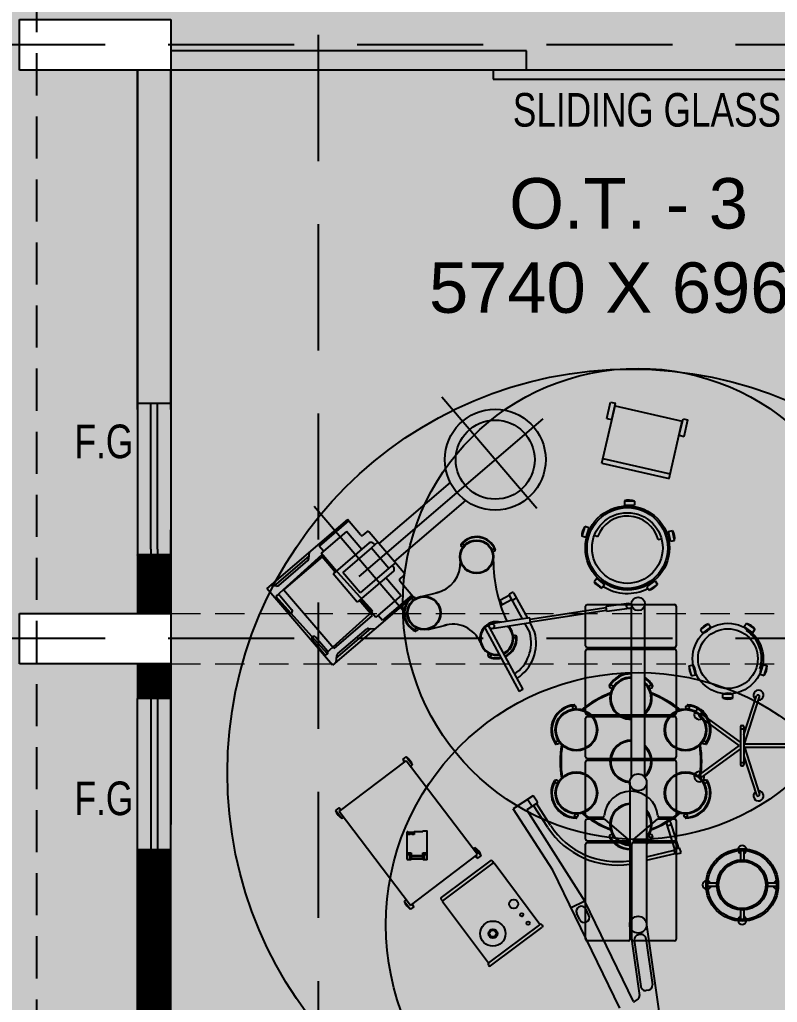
# Model space of a CAD drawing. Extents: x 11598203 to 11995143, y -3849975 to -3698974.
# Drawn here: x 11960069 to 11964576, y -3796694 to -3790851 of the extents above; entities that cross this region are included whole.
import ezdxf

# ---------------------------------------------------------------- set-up
doc = ezdxf.new("R2010")
doc.units = 0
doc.header["$MEASUREMENT"] = 0
doc.linetypes.add('DASHED', pattern=[0.75, 0.5, -0.25])
doc.linetypes.add('HIDDEN', pattern=[0.375, 0.25, -0.125])
doc.layers.get('0').update_dxf_attribs({"linetype": 'CONTINUOUS'})
for name, color, linetype in [('BEAM', 8, 'CONTINUOUS'), ('GRID LINES', 9, 'CONTINUOUS'), ('HATCH', 7, 'CONTINUOUS'), ('HS', 7, 'CONTINUOUS'), ('SECTION', 8, 'CONTINUOUS')]:
    doc.layers.add(name, color=color, linetype=linetype)
doc.styles.add('ARIAL', font='arial.ttf', dxfattribs={"width": 0.75})
doc.styles.get("Standard").update_dxf_attribs({"font": 'arial.ttf'})

# ---------------------------------------------------------------- blocks, each defined once
blk = doc.blocks.new('8TH FLOOR')
at = {"ltscale": 500}
blk.add_hatch(color=8, dxfattribs=at).paths.add_polyline_path([(-15960, 18720), (-16160, 18720), (-16160, 18320), (-15960, 18320)])
h = blk.add_hatch(color=8, dxfattribs=at)
h.paths.add_polyline_path([(-12345, 18135), (-12345, 18020), (-10230, 18020), (-10230, 18135)])
h.paths.add_polyline_path([(-13845, 18020), (-13845, 18135), (-15960, 18135), (-15960, 18020)])
at = {"layer": 'HATCH', "ltscale": 500}
h = blk.add_hatch(color=32, dxfattribs=at)
h.dxf.hatch_style = 1
h.paths.add_polyline_path([(-44310, 10130), (-44010, 10130), (-44010, 9230), (-44310, 9230)])
h.paths.add_polyline_path([(-6930, 6230), (-6630, 6230), (-6630, 5251.7), (-6930, 5251.7)])
h.paths.add_polyline_path([(-900, 6265), (0, 6265), (0, 5965), (-900, 5965)])
h.paths.add_polyline_path([(-31623.7, -10480), (-31023.7, -10480), (-31023.7, -10780), (-31623.7, -10780)])
h.paths.add_polyline_path([(-36805, -13010), (-36055, -13010), (-36055, -13310), (-36805, -13310)])
h.paths.add_polyline_path([(-26485, 200), (-26185, 200), (-26185, -700), (-26485, -700)])
h.paths.add_polyline_path([(-36355, -17735), (-36055, -17735), (-36055, -18485), (-36355, -18485)])
h.paths.add_polyline_path([(-4100, 200), (-3500, 200), (-3500, -100), (-4100, -100)])
h.paths.add_polyline_path([(-47740, 18320), (-46990, 18320), (-46990, 18020), (-47740, 18020)])
h.paths.add_polyline_path([(-47740, 14790), (-46840, 14790), (-46840, 14490), (-47740, 14490)])
h.paths.add_polyline_path([(-10758.3, 300), (-9930, 300), (-9930, 0), (-10758.3, 0)])
h.paths.add_polyline_path([(-36805, -7680), (-36055, -7680), (-36055, -7980), (-36805, -7980)])
h.paths.add_polyline_path([(-34515, 900), (-34215, 900), (-34215, 0), (-34515, 0)])
h.paths.add_polyline_path([(-40685, 750), (-40385, 750), (-40385, 0), (-40685, 0)])
h.paths.add_polyline_path([(-41010, -25), (-40710, -25), (-40710, -775), (-41010, -775)])
h.paths.add_polyline_path([(-47740, 29190), (-46990, 29190), (-46990, 28890), (-47740, 28890)])
h.paths.add_polyline_path([(-900, 29190), (0, 29190), (0, 28890), (-900, 28890)])
h.paths.add_polyline_path([(-47840, 10130), (-47540, 10130), (-47540, 9230), (-47840, 9230)])
h.paths.add_polyline_path([(-41010, 750), (-40710, 750), (-40710, 0), (-41010, 0)])
h.paths.add_polyline_path([(-1000, 42920), (-700, 42920), (-700, 43898.3), (-1000, 43898.3)])
h.paths.add_polyline_path([(-47740, 21920), (-46990, 21920), (-46990, 21620), (-47740, 21620)])
h.paths.add_polyline_path([(-19285, 200), (-18985, 200), (-18985, -700), (-19285, -700)])
h.paths.add_polyline_path([(-900, 49150), (0, 49150), (0, 48850), (-900, 48850)])
h.paths.add_polyline_path([(-900, 32790), (0, 32790), (0, 32490), (-900, 32490)])
h.paths.add_polyline_path([(-47740, 25520), (-46990, 25520), (-46990, 25220), (-47740, 25220)])
h.paths.add_polyline_path([(-15685, 6230), (-15385, 6230), (-15385, 5330), (-15685, 5330)])
h.paths.add_polyline_path([(-900, 25520), (0, 25520), (0, 25220), (-900, 25220)])
h.paths.add_polyline_path([(-39510, -13010), (-38760, -13010), (-38760, -13310), (-39510, -13310)])
h.paths.add_polyline_path([(-42695, 39920), (-42395, 39920), (-42395, 39320), (-42695, 39320)])
h.paths.add_polyline_path([(-47740, 39920), (-46840, 39920), (-46840, 39620), (-47740, 39620)])
h.paths.add_polyline_path([(-900, 39920), (-100, 39920), (-100, 39620), (-900, 39620)])
h.paths.add_polyline_path([(-4100, 11190), (-3401.1, 11190), (-3401.1, 10890), (-4100, 10890)])
h.paths.add_polyline_path([(-31623.7, -7730), (-31023.7, -7730), (-31023.7, -8030), (-31623.7, -8030)])
h.paths.add_polyline_path([(-44760, -18185), (-44010, -18185), (-44010, -18485), (-44760, -18485)])
h.paths.add_polyline_path([(-6930, 300), (-6101.7, 300), (-6101.7, 0), (-6930, 0)])
h.paths.add_polyline_path([(-900, 18320), (0, 18320), (0, 18020), (-900, 18020)])
h.paths.add_polyline_path([(-48040, -18185), (-47290, -18185), (-47290, -18485), (-48040, -18485)])
h.paths.add_polyline_path([(-42695, 43520), (-42395, 43520), (-42395, 42920), (-42695, 42920)])
h.paths.add_polyline_path([(-39510, -10530), (-38760, -10530), (-38760, -10830), (-39510, -10830)])
h.paths.add_polyline_path([(-42370, 43520), (-42070, 43520), (-42070, 42920), (-42370, 42920)])
h.paths.add_polyline_path([(-39510, -7680), (-38760, -7680), (-38760, -7980), (-39510, -7980)])
h.paths.add_polyline_path([(-46360, 43820), (-46060, 43820), (-46060, 42920), (-46360, 42920)])
h.paths.add_polyline_path([(-900, 300), (0, 300), (0, 0), (-900, 0)])
h.paths.add_polyline_path([(-28250, 51450), (-27950, 51450), (-27950, 50550), (-28250, 50550)])
h.paths.add_polyline_path([(-22220, 51450), (-21920, 51450), (-21920, 50550), (-22220, 50550)])
h.paths.add_polyline_path([(-44310, 750), (-44010, 750), (-44010, 0), (-44310, 0)])
h.paths.add_polyline_path([(-42370, 39920), (-42070, 39920), (-42070, 39320), (-42370, 39320)])
h.paths.add_polyline_path([(-31550, 51450), (-31250, 51450), (-31250, 50550), (-31550, 50550)])
h.paths.add_polyline_path([(-46360, 49700), (-46060, 49700), (-46060, 48950), (-46360, 48950)])
h.paths.add_polyline_path([(-42695, 36320), (-42395, 36320), (-42395, 35720), (-42695, 35720)])
h.paths.add_polyline_path([(-42370, 35720), (-42070, 35720), (-42070, 36320), (-42370, 36320)])
h.paths.add_polyline_path([(-44310, 15240), (-44010, 15240), (-44010, 14490), (-44310, 14490)])
h.paths.add_polyline_path([(-42695, 49700), (-42395, 49700), (-42395, 48950), (-42695, 48950)])
h.paths.add_polyline_path([(-44760, -25), (-44010, -25), (-44010, -325), (-44760, -325)])
h.paths.add_polyline_path([(-15685, 200), (-15385, 200), (-15385, -700), (-15685, -700)])
h.paths.add_polyline_path([(-39510, -5200), (-38760, -5200), (-38760, -5500), (-39510, -5500)])
h.paths.add_polyline_path([(-44310, 6230), (-44010, 6230), (-44010, 5480), (-44310, 5480)])
h.paths.add_polyline_path([(-36355, -25), (-36055, -25), (-36055, -775), (-36355, -775)])
h.paths.add_polyline_path([(-22885, 200), (-22585, 200), (-22585, -700), (-22885, -700)])
h.paths.add_polyline_path([(-900, 36320), (0, 36320), (0, 36020), (-900, 36020)])
h.paths.add_polyline_path([(-47740, 32790), (-46990, 32790), (-46990, 32490), (-47740, 32490)])
h.paths.add_polyline_path([(-6930, -25), (-6330, -25), (-6330, -325), (-6930, -325)])
h.paths.add_polyline_path([(-41010, -17735), (-40710, -17735), (-40710, -18485), (-41010, -18485)])
h.paths.add_polyline_path([(-36805, -5200), (-36055, -5200), (-36055, -5500), (-36805, -5500)])
h.paths.add_polyline_path([(-48015, -25), (-47265, -25), (-47265, -325), (-48015, -325)])
h.paths.add_polyline_path([(-10530, -25), (-9930, -25), (-9930, -325), (-10530, -325)])
h.paths.add_polyline_path([(-46840, 36320), (-47740, 36320), (-47740, 36020), (-46840, 36020)])
h.paths.add_polyline_path([(-34515, 6230), (-34215, 6230), (-34215, 5330), (-34515, 5330)])
h.paths.add_polyline_path([(-30085, 200), (-29785, 200), (-29785, -700), (-30085, -700)])
h.paths.add_polyline_path([(-36805, -10530), (-36055, -10530), (-36055, -10830), (-36805, -10830)])
h.paths.add_polyline_path([(-10230, 6230), (-9930, 6230), (-9930, 5330), (-10230, 5330)])
h.paths.add_polyline_path([(-900, 14790), (0, 14790), (0, 14490), (-900, 14490)])
h.paths.add_polyline_path([(-900, 9530), (78.3, 9530), (78.3, 9230), (-900, 9230)])
h.paths.add_polyline_path([(-39940, 49850), (-39640, 49850), (-39640, 48950), (-39940, 48950)])
edge = h.paths.add_edge_path()
edge.add_line((-19435, 49850), (-19435, 48950))
edge.add_line((-6930, 9230), (-5951.7, 9230))
edge.add_line((-41010, 15240), (-41010, 14490))
edge.add_line((-19135, 42920), (-19135, 43820))
edge.add_line((-40710, 5480), (-40710, 6230))
edge.add_line((-40685, 6230), (-40685, 5480))
h.paths.add_polyline_path([(-22220, 9530), (-21320, 9530), (-21320, 9230), (-22220, 9230)])
h.paths.add_polyline_path([(-37580, 10130), (-37280, 10130), (-37280, 9230), (-37580, 9230)])
h.paths.add_polyline_path([(-40685, 9980), (-40385, 9980), (-40385, 9230), (-40685, 9230)])
h.paths.add_polyline_path([(-40685, 6230), (-40385, 6230), (-40385, 5480), (-40685, 5480)])
h.paths.add_polyline_path([(-32228.3, 9530), (-31250, 9530), (-31250, 9230), (-32228.3, 9230)])
h.paths.add_polyline_path([(-30424.1, 6230), (-29445.9, 6230), (-29445.9, 5930), (-30424.1, 5930)])
h.paths.add_polyline_path([(-16860, 9530), (-15960, 9530), (-15960, 9230), (-16860, 9230)])
h.paths.add_polyline_path([(-28250, 9530), (-27271.7, 9530), (-27271.7, 9230), (-28250, 9230)])
h.paths.add_polyline_path([(-10830, 9530), (-9930, 9530), (-9930, 9230), (-10830, 9230)])
h.paths.add_polyline_path([(-41010, 9980), (-40710, 9980), (-40710, 9230), (-41010, 9230)])
h.paths.add_polyline_path([(-41010, 6230), (-40710, 6230), (-40710, 5480), (-41010, 5480)])
h.paths.add_polyline_path([(-16860, 36320), (-15960, 36320), (-15960, 36020), (-16860, 36020)], flags=16)
h.paths.add_polyline_path([(-22220, 43520), (-21920, 43520), (-21920, 42920), (-22220, 42920)], flags=16)
h.paths.add_polyline_path([(-22220, 29190), (-21320, 29190), (-21320, 28890), (-22220, 28890)], flags=16)
h.paths.add_polyline_path([(-25450, 45380), (-24850, 45380), (-24850, 45080), (-25450, 45080)], flags=16)
h.paths.add_polyline_path([(-25450, 43220), (-24850, 43220), (-24850, 42920), (-25450, 42920)], flags=16)
h.paths.add_polyline_path([(-16860, 14790), (-15960, 14790), (-15960, 14490), (-16860, 14490)], flags=16)
h.paths.add_polyline_path([(-41010, 15240), (-40710, 15240), (-40710, 14490), (-41010, 14490)], flags=16)
h.paths.add_polyline_path([(-31250, 25220), (-32150, 25220), (-32150, 25520), (-31250, 25520)], flags=16)
h.paths.add_polyline_path([(-38180, 18320), (-37280, 18320), (-37280, 18020), (-38180, 18020)], flags=16)
h.paths.add_polyline_path([(-31550, 15090), (-31250, 15090), (-31250, 14190), (-31550, 14190)], flags=16)
h.paths.add_polyline_path([(-38180, 14790), (-37280, 14790), (-37280, 14490), (-38180, 14490)], flags=16)
h.paths.add_polyline_path([(-22220, 18320), (-21320, 18320), (-21320, 18020), (-22220, 18020)], flags=16)
h.paths.add_polyline_path([(-40685, 15240), (-40385, 15240), (-40385, 14490), (-40685, 14490)], flags=16)
h.paths.add_polyline_path([(-38180, 21920), (-37280, 21920), (-37280, 21620), (-38180, 21620)], flags=16)
h.paths.add_polyline_path([(-16860, 32790), (-15960, 32790), (-15960, 32490), (-16860, 32490)], flags=16)
h.paths.add_polyline_path([(-16860, 21920), (-15960, 21920), (-15960, 21620), (-16860, 21620)], flags=16)
h.paths.add_polyline_path([(-16860, 25520), (-15960, 25520), (-15960, 25220), (-16860, 25220)], flags=16)
h.paths.add_polyline_path([(-13360, 11190), (-12760, 11190), (-12760, 10890), (-13360, 10890)], flags=16)
h.paths.add_polyline_path([(-6930, 29190), (-6030, 29190), (-6030, 28890), (-6930, 28890)], flags=16)
h.paths.add_polyline_path([(-10830, 29190), (-9930, 29190), (-9930, 28890), (-10830, 28890)], flags=16)
h.paths.add_polyline_path([(-28250, 22220), (-27950, 22220), (-27950, 21320), (-28250, 21320)], flags=16)
h.paths.add_polyline_path([(-22220, 21920), (-21320, 21920), (-21320, 21620), (-22220, 21620)], flags=16)
h.paths.add_polyline_path([(-6930, 9530), (-5951.7, 9530), (-5951.7, 9230), (-6930, 9230)], flags=16)
h.paths.add_polyline_path([(-31550, 22220), (-31250, 22220), (-31250, 21320), (-31550, 21320)], flags=16)
h.paths.add_polyline_path([(-10230, 22220), (-9930, 22220), (-9930, 21320), (-10230, 21320)], flags=16)
h.paths.add_polyline_path([(-28250, 29190), (-27350, 29190), (-27350, 28890), (-28250, 28890)], flags=16)
h.paths.add_polyline_path([(-15132.5, 43220), (-14232.5, 43220), (-14232.5, 42920), (-15132.5, 42920)], flags=16)
h.paths.add_polyline_path([(-10830, 43220), (-9930, 43220), (-9930, 42920), (-10830, 42920)], flags=16)
h.paths.add_polyline_path([(-6930, 43220), (-6030, 43220), (-6030, 42920), (-6930, 42920)], flags=16)
h.paths.add_polyline_path([(-22220, 25520), (-21320, 25520), (-21320, 25220), (-22220, 25220)], flags=16)
h.paths.add_polyline_path([(-28250, 25520), (-27350, 25520), (-27350, 25220), (-28250, 25220)], flags=16)
h.paths.add_polyline_path([(-34680, 11190), (-34080, 11190), (-34080, 10890), (-34680, 10890)], flags=16)
h.paths.add_polyline_path([(-22220, 36320), (-21320, 36320), (-21320, 36020), (-22220, 36020)], flags=16)
h.paths.add_polyline_path([(-38180, 25520), (-37280, 25520), (-37280, 25220), (-38180, 25220)], flags=16)
h.paths.add_polyline_path([(-6930, 25520), (-6030, 25520), (-6030, 25220), (-6930, 25220)], flags=16)
h.paths.add_polyline_path([(-10830, 25520), (-9930, 25520), (-9930, 25220), (-10830, 25220)], flags=16)
h.paths.add_polyline_path([(-6930, 22220), (-6630, 22220), (-6630, 21320), (-6930, 21320)], flags=16)
h.paths.add_polyline_path([(-28250, 18620), (-27950, 18620), (-27950, 17720), (-28250, 17720)], flags=16)
h.paths.add_polyline_path([(-6930, 15090), (-6630, 15090), (-6630, 14190), (-6930, 14190)], flags=16)
h.paths.add_polyline_path([(-22220, 32790), (-21320, 32790), (-21320, 32490), (-22220, 32490)], flags=16)
h.paths.add_polyline_path([(-10230, 33090), (-9930, 33090), (-9930, 32190), (-10230, 32190)], flags=16)
h.paths.add_polyline_path([(-6930, 33090), (-6630, 33090), (-6630, 32190), (-6930, 32190)], flags=16)
h.paths.add_polyline_path([(-32150, 29190), (-31250, 29190), (-31250, 28890), (-32150, 28890)], flags=16)
h.paths.add_polyline_path([(-16860, 29190), (-15960, 29190), (-15960, 28888.5), (-16860, 28888.5)], flags=16)
h.paths.add_polyline_path([(-38180, 29190), (-37280, 29190), (-37280, 28890), (-38180, 28890)], flags=16)
h.paths.add_polyline_path([(-23224.1, 6230), (-22245.9, 6230), (-22245.9, 5930), (-23224.1, 5930)], flags=16)
h.paths.add_polyline_path([(-31550, 18620), (-31250, 18620), (-31250, 17720), (-31550, 17720)], flags=16)
h.paths.add_polyline_path([(-35695, 48950), (-35395, 48950), (-35395, 49750), (-35695, 49750)], flags=16)
h.paths.add_polyline_path([(-6930, 36620), (-6630, 36620), (-6630, 35720), (-6930, 35720)], flags=16)
h.paths.add_polyline_path([(-31550, 45980), (-31250, 45980), (-31250, 45080), (-31550, 45080)], flags=16)
h.paths.add_polyline_path([(-16860, 39920), (-15960, 39920), (-15960, 39620), (-16860, 39620)], flags=16)
h.paths.add_polyline_path([(-22220, 45980), (-21920, 45980), (-21920, 45080), (-22220, 45080)], flags=16)
h.paths.add_polyline_path([(-35695, 43820), (-35395, 43820), (-35395, 42920), (-35695, 42920)], flags=16)
h.paths.add_polyline_path([(-19435, 43820), (-19135, 43820), (-19135, 42920), (-19435, 42920)], flags=16)
h.paths.add_polyline_path([(-38180, 39920), (-37280, 39920), (-37280, 39620), (-38180, 39620)], flags=16)
h.paths.add_polyline_path([(-28250, 39920), (-27271.7, 39920), (-27271.7, 39620), (-28250, 39620)], flags=16)
h.paths.add_polyline_path([(-39940, 43820), (-39640, 43820), (-39640, 42920), (-39940, 42920)], flags=16)
h.paths.add_polyline_path([(-10230, 49850), (-9930, 49850), (-9930, 48950), (-10230, 48950)], flags=16)
h.paths.add_polyline_path([(-31550, 43820), (-31250, 43820), (-31250, 42920), (-31550, 42920)], flags=16)
h.paths.add_polyline_path([(-14832.5, 49850), (-14532.5, 49850), (-14532.5, 48950), (-14832.5, 48950)], flags=16)
h.paths.add_polyline_path([(-6930, 39920), (-6030, 39920), (-6030, 39620), (-6930, 39620)], flags=16)
h.paths.add_polyline_path([(-31550, 33090), (-31250, 33090), (-31250, 32190), (-31550, 32190)], flags=16)
h.paths.add_polyline_path([(-38180, 36320), (-37280, 36320), (-37280, 36020), (-38180, 36020)], flags=16)
h.paths.add_polyline_path([(-19435, 49850), (-19135, 49850), (-19135, 48950), (-19435, 48950)], flags=16)
h.paths.add_polyline_path([(-10830, 39920), (-9930, 39920), (-9930, 39620), (-10830, 39620)], flags=16)
h.paths.add_polyline_path([(-6930, 49850), (-6630, 49850), (-6630, 48950), (-6930, 48950)], flags=16)
h.paths.add_polyline_path([(-19624.1, 6230), (-18645.9, 6230), (-18645.9, 5930), (-19624.1, 5930)], flags=16)
h.paths.add_polyline_path([(-22220, 39920), (-21320, 39920), (-21320, 39620), (-22220, 39620)], flags=16)
h.paths.add_polyline_path([(-22220, 14790), (-21320, 14790), (-21320, 14490), (-22220, 14490)], flags=16)
h.paths.add_polyline_path([(-28250, 36620), (-27950, 36620), (-27950, 35720), (-28250, 35720)], flags=16)
h.paths.add_polyline_path([(-16860, 18320), (-15960, 18320), (-15960, 18020), (-16860, 18020)], flags=16)
h.paths.add_polyline_path([(-31550, 35720), (-31250, 35720), (-31250, 36617.6), (-31550, 36617.6)], flags=16)
h.paths.add_polyline_path([(-10230, 18620), (-9930, 18620), (-9930, 17720), (-10230, 17720)], flags=16)
h.paths.add_polyline_path([(-28250, 15090), (-27950, 15090), (-27950, 14190), (-28250, 14190)], flags=16)
h.paths.add_polyline_path([(-6930, 18620), (-6630, 18620), (-6630, 17720), (-6930, 17720)], flags=16)
h.paths.add_polyline_path([(-32228.3, 39920), (-31250, 39920), (-31250, 39620), (-32228.3, 39620)], flags=16)
h.paths.add_polyline_path([(-10230, 15090), (-9930, 15090), (-9930, 14190), (-10230, 14190)], flags=16)
h.paths.add_polyline_path([(-28250, 33090), (-27950, 33090), (-27950, 32190), (-28250, 32190)], flags=16)
h.paths.add_polyline_path([(-38180, 32790), (-37280, 32790), (-37280, 32490), (-38180, 32490)], flags=16)
h.paths.add_polyline_path([(-10230, 36620), (-9930, 36620), (-9930, 35720), (-10230, 35720)], flags=16)
at = {"layer": 'HS', "lineweight": -3, "ltscale": 500}
h = blk.add_hatch(dxfattribs=at)
h.set_pattern_fill('ANSI31', color=8)
h.set_pattern_definition([(45, (-10893295.24791, 3610055.16205), (-0.0883883476483, 0.0883883476483), [])])
h.paths.add_polyline_path([(-15960, 18020), (-16160, 18020), (-16160, 16037.2), (-15960, 16037.2)])
h.paths.add_polyline_path([(-15960, 14490), (-16160, 14490), (-16160, 14190), (-15960, 14190)])
h = blk.add_hatch(dxfattribs=at)
h.set_pattern_fill('ANSI31', color=8)
h.set_pattern_definition([(45, (-11635483.24791, 3804628.85889), (-0.0883883476483, 0.0883883476483), [])])
h.paths.add_polyline_path([(-16160, 14790), (-15960, 14790), (-15960, 15137.2), (-16160, 15137.2), (-16160, 14790)])
h = blk.add_hatch(dxfattribs=at)
h.set_pattern_fill('ANSI31', color=8, scale=10)
h.set_pattern_definition([(45, (-16054.8552, 13832.5907), (-0.88388348, 0.88388348), [])])
h.paths.add_polyline_path([(-15960, 14490), (-16160, 14490), (-16160, 14284.5), (-15960, 14284.5)])
h.paths.add_polyline_path([(-15960, 13384.5), (-16160, 13384.5), (-16160, 11190), (-15960, 11190)])
h.paths.add_polyline_path([(-13360, 11190), (-15960, 11190), (-15960, 10990), (-13360, 10990)])
h.paths.add_polyline_path([(-15960, 11190), (-16160, 11190), (-16160, 10990), (-15960, 10990)])
h.paths.add_polyline_path([(-15960, 10990), (-16160, 10990), (-16160, 10830), (-15960, 10830)])
h.paths.add_polyline_path([(-15960, 10830), (-16160, 10830), (-16160, 9530), (-15960, 9530)])
at = {"color": 8, "linetype": 'DASHED', "lineweight": 25, "ltscale": 500}
blk.add_line((-16760, 21120), (-16760, 10030), dxfattribs=at)
at = {"color": 8, "lineweight": 25, "ltscale": 500}
for p, q in [((-16860, 18020), (-16860, 18320)), ((-16860, 18320), (-15960, 18320)), ((-15960, 18320), (-15960, 18020)), ((-15960, 18020), (-16860, 18020)), ((-15960, 16037.2), (-16160, 16037.2)), ((-15960, 14790), (-15960, 15287.2)), ((-15960, 15137.2), (-16160, 15137.2)), ((-16860, 14490), (-16860, 14790)), ((-16860, 14790), (-15960, 14790)), ((-15960, 14790), (-15960, 14490)), ((-15960, 14490), (-16860, 14490)), ((-15960, 14490), (-15960, 13534.5)), ((-15960, 14284.5), (-16160, 14284.5)), ((-15960, 13384.5), (-16160, 13384.5))]:
    blk.add_line(p, q, dxfattribs=at)
at = {"color": 8, "lineweight": 25}
for p, q in [((-13845, 18135), (-15960, 18135)), ((-13845, 18020), (-13845, 18135)), ((-16160, 18020), (-16160, 14790)), ((-15960, 18020), (-16160, 18020)), ((-16160, 16002.2), (-16160, 18020)), ((-15960, 18020), (-15960, 14790)), ((-15960, 16002.2), (-15960, 18020)), ((-13845, 18020), (-15960, 18020)), ((-12208.8, 18020), (-14043.6, 18020)), ((-14043.6, 18020), (-14043.6, 17967)), ((-14043.6, 17967), (-12208.8, 17967)), ((-13783.1, 15413.6), (-14348.1, 16074.6)), ((-16080, 15172.2), (-16080, 16037.2)), ((-16040, 15172.2), (-16040, 16037.2)), ((-13397.2, 15683.2), (-13318.4, 16024.2)), ((-13367.9, 15948.8), (-13345.4, 16046.2)), ((-13345.4, 16046.2), (-13316.1, 16039.5)), ((-13338.6, 15942), (-13316.1, 16039.5)), ((-13318.4, 16024.2), (-12919, 15931.9)), ((-13747.2, 15946.9), (-14843.3, 15009.8)), ((-13367.9, 15948.8), (-13338.6, 15942)), ((-12997.7, 15590.9), (-12919, 15931.9)), ((-12936.8, 15849.2), (-12914.3, 15946.7)), ((-12914.3, 15946.7), (-12885.1, 15939.9)), ((-12907.6, 15842.5), (-12885.1, 15939.9)), ((-12936.8, 15849.2), (-12907.6, 15842.5)), ((-13397.2, 15683.2), (-12997.7, 15590.9)), ((-13390.6, 15711.7), (-12991.1, 15619.5)), ((-14298.5, 15567.6), (-14722.9, 15204.9)), ((-14207.6, 15461.2), (-14631.9, 15098.5)), ((-13262.6, 15458.6), (-13262.9, 15433.6)), ((-13262.9, 15433.6), (-13202.9, 15432.8)), ((-13262.6, 15458.6), (-13202.6, 15457.8)), ((-13202.6, 15457.8), (-13202.9, 15432.8)), ((-14543.2, 14763.8), (-15108.2, 15424.8)), ((-14910.3, 15347.2), (-15389.2, 14937.8)), ((-14903.8, 15339.6), (-15078.3, 15190.5)), ((-14832.4, 15256), (-14910.3, 15347.2)), ((-14915.9, 15276.7), (-15066.6, 15147.9)), ((-14824.9, 15170.3), (-14915.9, 15276.7)), ((-14795.5, 15274.4), (-14818.3, 15254.9)), ((-14573.4, 15030), (-14781.4, 15273.3)), ((-13498.3, 15306.4), (-13516, 15249)), ((-13474.4, 15299), (-13498.3, 15306.4)), ((-13474.4, 15299), (-13492.2, 15241.6)), ((-13423.1, 15245.5), (-13441.8, 15252.6)), ((-13000.7, 15277.2), (-12976.2, 15282.2)), ((-12988.7, 15218.5), (-13000.7, 15277.2)), ((-12964.2, 15223.5), (-12976.2, 15282.2)), ((-14780.3, 15208.4), (-14995.9, 15024.1)), ((-14729.4, 15212.5), (-14767.4, 15180)), ((-14748.4, 15196.2), (-14757.3, 15206.6)), ((-13492.2, 15241.6), (-13516, 15249)), ((-13062.1, 15228.7), (-13042.8, 15234)), ((-12988.7, 15218.5), (-12964.2, 15223.5)), ((-16160, 15172.2), (-16160, 14790)), ((-16080, 15172.2), (-16080, 15137.2)), ((-16040, 15172.2), (-16040, 15137.2)), ((-15960, 15172.2), (-15960, 14790)), ((-15061.8, 15137.4), (-15336.4, 14889.4)), ((-15139.5, 15116.3), (-15136.6, 15153.8)), ((-15052.3, 15160.1), (-15078.3, 15190.5)), ((-14975.6, 15041.4), (-15066.6, 15147.9)), ((-14760.2, 14803.5), (-15061.8, 15137.4)), ((-14767.4, 15180), (-14938.4, 15033.8)), ((-14767.4, 15180), (-14663.4, 15058.4)), ((-15344.8, 14953.2), (-15138.5, 15129.6)), ((-15318.8, 14956.3), (-15145.6, 15104.4)), ((-15061.2, 15126.2), (-15290.5, 14930.1)), ((-14983.2, 15034.9), (-15061.2, 15126.2)), ((-14625.4, 15090.9), (-14663.4, 15058.4)), ((-14635.5, 15064.2), (-14644.4, 15074.6)), ((-14852.9, 14856.9), (-14995.9, 15024.1)), ((-14834.4, 14912.2), (-14938.4, 15033.8)), ((-14637.3, 15041.2), (-14852.9, 14856.9)), ((-14663.4, 15058.4), (-14834.4, 14912.2)), ((-14681.9, 15003.1), (-14590.9, 14896.7)), ((-14520.5, 14891.1), (-14598.4, 14982.4)), ((-14574.5, 15015.9), (-14597.3, 14996.5)), ((-13427.8, 14997.7), (-13443.4, 14978.2)), ((-13443.4, 14978.2), (-13396.5, 14940.7)), ((-13427.8, 14997.7), (-13380.9, 14960.2)), ((-13380.9, 14960.2), (-13396.5, 14940.7)), ((-13129.7, 14948.2), (-13080.7, 14982.8)), ((-13115.2, 14927.8), (-13066.3, 14962.4)), ((-13080.7, 14982.8), (-13066.3, 14962.4)), ((-14999.3, 14481.8), (-15389.2, 14937.8)), ((-15331.5, 14952.2), (-15369, 14955.1)), ((-14991.6, 14580.5), (-15290.5, 14930.1)), ((-14478.6, 14889.1), (-14365.2, 14916.9)), ((-13928.6, 14914.3), (-13945.7, 14905.1)), ((-13921.8, 14912.3), (-13840.3, 14761.5)), ((-13129.7, 14948.2), (-13115.2, 14927.8)), ((-15336.4, 14889.4), (-15034.8, 14555.5)), ((-15331, 14879), (-15259.4, 14795.2)), ((-15312, 14895.3), (-15240.4, 14811.5)), ((-14520.5, 14891.1), (-14999.3, 14481.8)), ((-14762.3, 14776.5), (-14840.2, 14867.7)), ((-14832.6, 14874.2), (-14741.7, 14767.8)), ((-14590.9, 14896.7), (-14741.7, 14767.8)), ((-14527, 14898.7), (-14701.4, 14749.6)), ((-14002.9, 14863.1), (-14006.8, 14861)), ((-14002.2, 14861.9), (-13992.7, 14844.3)), ((-13948.7, 14896.6), (-14000.2, 14868.7)), ((-13992.1, 14843.1), (-13999.9, 14838.9)), ((-13934.4, 14870.2), (-13985.9, 14842.3)), ((-13948.7, 14896.6), (-13934.4, 14870.2)), ((-13947.7, 14898.3), (-13871.2, 14756.7)), ((-13904.2, 14879.6), (-13930, 14865.7)), ((-13484.2, 14842.6), (-12964.2, 14842.6)), ((-13236.6, 14848.2), (-13371.6, 14830.6)), ((-13141.2, 13816.4), (-13141.2, 14846.4)), ((-15960, 14790), (-16160, 14790)), ((-15034.8, 14555.5), (-14760.2, 14803.5)), ((-13824.4, 14756.3), (-13371, 14825.5)), ((-13821.9, 14740.6), (-13368.9, 14809.7)), ((-13494.2, 14597.6), (-13494.2, 14832.6)), ((-13367.8, 14800.9), (-13371.6, 14830.6)), ((-13232.7, 14818.5), (-13367.8, 14800.9)), ((-13221.2, 13814.9), (-13221.2, 14821.2)), ((-12954.2, 14832.6), (-12954.2, 14597.6)), ((-14762.3, 14776.5), (-14991.6, 14580.5)), ((-14727.4, 14780), (-14701.4, 14749.6)), ((-13825.5, 14763.8), (-14054.6, 14728.3)), ((-13820.9, 14734.2), (-14049.9, 14698.7)), ((-13856, 14728.7), (-13826, 14673.3)), ((-13820.9, 14734.2), (-13825.5, 14763.8)), ((-13825.2, 14733.5), (-13811.3, 14707.8)), ((-12811.1, 14691.9), (-12763.1, 14727.9)), ((-12763.1, 14727.9), (-12748.1, 14707.9)), ((-12536.8, 14729.8), (-12550.9, 14709.1)), ((-12536.8, 14729.8), (-12487.3, 14695.8)), ((-14977.2, 14523.2), (-14770.9, 14699.6)), ((-14970.1, 14548.5), (-14796.9, 14696.5)), ((-14784.2, 14700.6), (-14746.7, 14697.7)), ((-14430.9, 14694.8), (-14317.5, 14722.7)), ((-14089.3, 14695.7), (-13889.3, 14325.8)), ((-14067.3, 14707.5), (-13867.3, 14337.7)), ((-13797.1, 14681.3), (-13811.3, 14707.8)), ((-12811.1, 14691.9), (-12796, 14671.9)), ((-12796, 14671.9), (-12748.1, 14707.9)), ((-12550.9, 14709.1), (-12501.4, 14675.2)), ((-12536.7, 14687.4), (-12531.2, 14695.8)), ((-12487.3, 14695.8), (-12501.4, 14675.2)), ((-15048.3, 14548.4), (-15120, 14632.2)), ((-15029.3, 14564.6), (-15101, 14648.4)), ((-13494.2, 14197.6), (-13494.2, 14567.6)), ((-13484.2, 14587.6), (-12964.2, 14587.6)), ((-13484.2, 14577.6), (-12964.2, 14577.6)), ((-12954.2, 14567.6), (-12954.2, 14197.6)), ((-14976.2, 14536.5), (-14979.1, 14499)), ((-15960, 14490), (-16160, 14490)), ((-16160, 14490), (-16160, 14284.5)), ((-15960, 14490), (-15960, 14284.5)), ((-12877.7, 14477.7), (-12853.4, 14483.7)), ((-12863.4, 14419.4), (-12877.7, 14477.7)), ((-12839.2, 14425.4), (-12853.4, 14483.7)), ((-12456.5, 14461.2), (-12447, 14458.2)), ((-12456.3, 14428.8), (-12438, 14486)), ((-12438, 14486), (-12414.2, 14478.4)), ((-12432.5, 14421.2), (-12414.2, 14478.4)), ((-12863.4, 14419.4), (-12839.2, 14425.4)), ((-12456.3, 14428.8), (-12432.5, 14421.2)), ((-13867.3, 14337.7), (-13889.3, 14325.8)), ((-16160, 10730), (-16160, 14284.5)), ((-15960, 14284.5), (-16160, 14284.5)), ((-16080, 14284.5), (-16080, 13384.5)), ((-16040, 14284.5), (-16040, 13384.5)), ((-15960, 10730), (-15960, 14284.5)), ((-12677.5, 14285.5), (-12677.5, 14310.5)), ((-12617.5, 14310.5), (-12677.5, 14310.5)), ((-12617.5, 14285.5), (-12677.5, 14285.5)), ((-12617.5, 14285.5), (-12617.5, 14310.5)), ((-12552.9, 14067.2), (-12477.6, 14299.2)), ((-12549.2, 14014.1), (-12458.6, 14293)), ((-13494.2, 13937.6), (-13494.2, 14167.6)), ((-13484.2, 14187.6), (-12964.2, 14187.6)), ((-13484.2, 14177.6), (-12964.2, 14177.6)), ((-12954.2, 14167.6), (-12954.2, 13937.6)), ((-12580, 14004.1), (-12817.2, 14176.5)), ((-12572.9, 14023.7), (-12805.4, 14192.6)), ((-12572.9, 14116.1), (-12572.9, 13892.1)), ((-12572.9, 14104.1), (-12552.9, 14104.1)), ((-12564.9, 14124.1), (-12560.9, 14124.1)), ((-12552.9, 14116.1), (-12552.9, 13892.1)), ((-12580, 14004.1), (-12817.2, 13831.8)), ((-12572.9, 13984.5), (-12805.4, 13815.6)), ((-12549.2, 14014.1), (-12256, 14014.1)), ((-12549.2, 13994.1), (-12256, 13994.1)), ((-12549.2, 13994.1), (-12458.6, 13715.2)), ((-14958.8, 13611.4), (-14560.3, 13913.4)), ((-14580.4, 13921), (-14560.4, 13936.1)), ((-14569.4, 13906.5), (-14580.4, 13921)), ((-14524.2, 13888.3), (-14560.4, 13936.1)), ((-14137.5, 13355.6), (-14560.3, 13913.4)), ((-13494.2, 13587.6), (-13494.2, 13907.6)), ((-13484.2, 13927.6), (-12964.2, 13927.6)), ((-13484.2, 13917.6), (-12964.2, 13917.6)), ((-12954.2, 13907.6), (-12954.2, 13587.6)), ((-12552.9, 13941), (-12477.6, 13709)), ((-14535, 13880.1), (-14524.2, 13888.3)), ((-12572.9, 13904.1), (-12552.9, 13904.1)), ((-12564.9, 13884.1), (-12560.9, 13884.1)), ((-13231.2, 13785.2), (-13231.2, 12938.8)), ((-13131.2, 13786.9), (-13131.2, 12938.8)), ((-13809.1, 13703.6), (-13925.4, 13627.9)), ((-13811.7, 13642.2), (-13839, 13684.1)), ((-13780.5, 13667.7), (-13803.1, 13702.3)), ((-14960.6, 13632.8), (-14980.6, 13617.7)), ((-14944.3, 13569.9), (-14980.6, 13617.7)), ((-14949.7, 13618.3), (-14960.6, 13632.8)), ((-13688.3, 13263.8), (-13925.4, 13627.9)), ((-13781.8, 13661.7), (-13844.3, 13621)), ((-13498.2, 13078.2), (-13844.3, 13621)), ((-13718.3, 13517.2), (-13803.3, 13647.7)), ((-13701.6, 13528.1), (-13786.5, 13658.6)), ((-14535.9, 13053.5), (-14958.8, 13611.4)), ((-14933.5, 13578.1), (-14944.3, 13569.9)), ((-13494.2, 13447.6), (-13494.2, 13557.6)), ((-13484.2, 13577.6), (-13392.6, 13577.6)), ((-13484.2, 13567.6), (-13387.4, 13567.6)), ((-13381.7, 13565.5), (-13239.7, 13446.4)), ((-13208.6, 13446.4), (-13066.7, 13565.5)), ((-13060.9, 13567.6), (-12964.2, 13567.6)), ((-13055.7, 13577.6), (-12964.2, 13577.6)), ((-12954.2, 13557.6), (-12954.2, 13447.6)), ((-12963.6, 13387.3), (-13011.6, 13538.7)), ((-13007.8, 13526.7), (-12984, 13534.3)), ((-12939.8, 13394.9), (-12987.7, 13546.2)), ((-14556.3, 13489.6), (-14556.3, 13327.6)), ((-14552.3, 13490.6), (-14555.3, 13490.6)), ((-14551.3, 13489.6), (-14551.3, 13475.6)), ((-14512.8, 13487.1), (-14551.3, 13487.1)), ((-14537, 13475.6), (-14551.3, 13475.6)), ((-14534, 13480.6), (-14537, 13475.6)), ((-14532.7, 13480.6), (-14534, 13480.6)), ((-14532.7, 13479.7), (-14532.7, 13480.6)), ((-14531.8, 13479.2), (-14532.2, 13479.2)), ((-14531.3, 13479.7), (-14531.3, 13480.6)), ((-14530, 13480.6), (-14531.3, 13480.6)), ((-14530, 13480.6), (-14527, 13475.6)), ((-14512.8, 13475.6), (-14527, 13475.6)), ((-14512.8, 13489.6), (-14512.8, 13475.6)), ((-14461.3, 13490.6), (-14511.8, 13490.6)), ((-14461.3, 13490.6), (-14461.3, 13494.6)), ((-14437.3, 13495.6), (-14460.3, 13495.6)), ((-14436.3, 13327.6), (-14436.3, 13494.6)), ((-14162.7, 13388.9), (-14151.9, 13397.1)), ((-14151.9, 13397.1), (-14115.7, 13349.3)), ((-13494.2, 12852.6), (-13494.2, 13417.6)), ((-13484.2, 13437.6), (-13242.9, 13437.6)), ((-13484.2, 13427.6), (-13238.2, 13427.6)), ((-13229.2, 12852.6), (-13229.2, 13418.6)), ((-13219.2, 12852.6), (-13219.2, 13418.6)), ((-13210.2, 13427.6), (-12964.2, 13427.6)), ((-13205.4, 13437.6), (-12964.2, 13437.6)), ((-13131.2, 13343.3), (-12967.5, 13381.5)), ((-12959.3, 13357.3), (-12968.4, 13385.9)), ((-12954.2, 13417.6), (-12954.2, 12852.6)), ((-12926, 13368), (-12935.1, 13396.6)), ((-12572.5, 13380.1), (-12572.5, 13325)), ((-12552.5, 13380.1), (-12552.5, 13325)), ((-14556.3, 13365.6), (-14531.3, 13365.6)), ((-14556.3, 13355.6), (-14541.3, 13355.6)), ((-14554.3, 13325.6), (-14533.3, 13325.6)), ((-14541.3, 13355.6), (-14531.3, 13365.6)), ((-14541.3, 13355.6), (-14541.3, 13325.6)), ((-14536.3, 13347.8), (-14536.3, 13343.4)), ((-14456.3, 13347.8), (-14536.3, 13347.8)), ((-14456.3, 13343.4), (-14536.3, 13343.4)), ((-14535.9, 13053.5), (-14137.5, 13355.6)), ((-14531.3, 13365.6), (-14531.3, 13347.8)), ((-14531.3, 13343.4), (-14531.3, 13327.6)), ((-14531.3, 13330.6), (-14461.3, 13330.6)), ((-14461.3, 13347.8), (-14461.3, 13365.6)), ((-14461.3, 13365.6), (-14436.3, 13365.6)), ((-14451.3, 13355.6), (-14461.3, 13365.6)), ((-14461.3, 13327.6), (-14461.3, 13343.4)), ((-14459.3, 13325.6), (-14438.3, 13325.6)), ((-14456.3, 13343.4), (-14456.3, 13347.8)), ((-14451.3, 13355.6), (-14436.3, 13355.6)), ((-14451.3, 13325.6), (-14451.3, 13355.6)), ((-14350.8, 13100.6), (-14053.7, 13322.9)), ((-14146.6, 13348.7), (-14135.6, 13334.2)), ((-14135.6, 13334.2), (-14115.7, 13349.3)), ((-13131.2, 13322.7), (-12961.4, 13362.4)), ((-14343.9, 13080.8), (-14041.7, 13306.9)), ((-14046.3, 13317.3), (-14045, 13315.5)), ((-14038.1, 13306.3), (-13765.6, 12942.1)), ((-13290.2, 12443.6), (-13688.3, 13263.8)), ((-12712.2, 13185.3), (-12767.3, 13185.3)), ((-12712.2, 13165.3), (-12767.3, 13165.3)), ((-12357.8, 13185.3), (-12412.9, 13185.3)), ((-12357.8, 13165.3), (-12412.9, 13165.3)), ((-14352.6, 13088.1), (-14351.3, 13086.4)), ((-14561.2, 13086.9), (-14572, 13078.7)), ((-14572, 13078.7), (-14535.8, 13030.9)), ((-14515.9, 13046), (-14535.8, 13030.9)), ((-14526.8, 13060.4), (-14515.9, 13046)), ((-14344.4, 13077.2), (-14072, 12713)), ((-13498.2, 13078.2), (-13579.1, 13038.9)), ((-13530.7, 13045.7), (-13533.6, 13044.3)), ((-13208.9, 12482.1), (-13498.2, 13078.2)), ((-13473.9, 12993.7), (-13492.7, 13032.6)), ((-13527.8, 12967.5), (-13546.7, 13006.4)), ((-12572.5, 13025.7), (-12572.5, 12970.6)), ((-12552.5, 13025.7), (-12552.5, 12970.6)), ((-14068.4, 12712.4), (-13766.2, 12938.5)), ((-14058.5, 12694.9), (-13754.2, 12922.5)), ((-13751.7, 12938.3), (-13750.3, 12936.5)), ((-13487, 12955.8), (-13489.9, 12954.4)), ((-13230.2, 12924.9), (-13173.2, 12517.2)), ((-13131.2, 12938.8), (-13059.2, 12424.8)), ((-13166.9, 12880.6), (-13180, 12878.7)), ((-13134.8, 12856.4), (-13096.3, 12581.2)), ((-13239.2, 12842.6), (-13484.2, 12842.6)), ((-12964.2, 12842.6), (-13209.2, 12842.6)), ((-13204.1, 12846.7), (-13165.6, 12571.5)), ((-14072.2, 12698.5), (-14070.9, 12696.7)), ((-13120.5, 12549.2), (-13133.6, 12547.3)), ((-13181.1, 12499), (-13207.6, 12480.5))]:
    blk.add_line(p, q, dxfattribs=at)
at = {"color": 8}
for centre, radius in [((-13181.2, 14846.4), 1400), ((-13224.2, 13842.6), 2400), ((-14031.3, 15704), 300), ((-14031.3, 15704), 235), ((-13245.3, 15178.5), 250), ((-13245.3, 15178.5), 240), ((-13245.3, 15178.5), 210), ((-14141.7, 15126.2), 100), ((-14141.7, 15126.2), 96), ((-14225.7, 15194.1), 8), ((-14041.4, 15166.2), 8), ((-14454.8, 14792), 100), ((-14454.8, 14792), 96), ((-14517.4, 14879.9), 8), ((-13234.6, 14833.3), 15), ((-13181.2, 14846.4), 40), ((-14052.1, 14713.5), 15), ((-12647.4, 14520.8), 210), ((-14500.7, 14694.2), 8), ((-12647.4, 14520.8), 177.5), ((-13915.1, 14651.8), 8), ((-14065.5, 14541.6), 8), ((-13181.2, 12938.8), 1500), ((-13340.4, 14353.7), 10), ((-13107.3, 14352.5), 10), ((-13548.9, 14097.5), 125), ((-13548.9, 14097.5), 120), ((-13560.5, 14232), 10), ((-12899.4, 14097.5), 125), ((-12899.4, 14097.5), 120), ((-12887.8, 14232), 10), ((-13660.5, 14021.4), 10), ((-12787.9, 14021.4), 10), ((-13548.9, 13722.5), 125), ((-12899.4, 13722.5), 125), ((-13666.2, 13789.3), 10), ((-13548.9, 13722.5), 120), ((-13181.2, 13785), 50), ((-12899.4, 13722.5), 120), ((-12782.1, 13789.3), 10), ((-13549.7, 13587.5), 10), ((-12898.7, 13587.5), 10), ((-13340.4, 13466.3), 10), ((-13107.3, 13467.4), 10), ((-12562.5, 13175.3), 215), ((-12562.5, 13175.3), 205), ((-12562.5, 13175.3), 150), ((-12562.5, 13175.3), 140), ((-13921.3, 13061.7), 26.6), ((-13873.8, 12998.2), 9.96), ((-13181.2, 12938.8), 50), ((-14045.2, 12885.9), 75), ((-13836.2, 12948), 9.96), ((-14045.2, 12885.9), 26.6), ((-14045.2, 12885.9), 19.9)]:
    blk.add_circle(centre, radius, dxfattribs=at)
for centre, radius, start, end in [((-13231.8, 15520.7), 92.5, 250.31058, 288.15987), ((-13233.8, 15370.7), 92.5, 70.31058, 108.15987), ((-13245.3, 15178.5), 190, 15.33348, 159.33348), ((-14824.8, 15262.5), 10, 220.52684, 310.52684), ((-14789, 15266.8), 10, 40.52684, 130.52684), ((-13423.6, 15251.8), 92.5, 143.87405, 181.72334), ((-13566.9, 15296.2), 92.5, 323.87405, 1.72334), ((-12909, 15265.4), 92.5, 172.6187, 210.46799), ((-13055.9, 15235.3), 92.5, 352.6187, 30.46799), ((-14769.7, 15196), 16.3, 40.52684, 130.52684), ((-14233.5, 15200.4), 2, 141.06229, 321.06229), ((-14141.7, 15126.2), 120, 21.6856, 141.06229), ((-14141.7, 15126.2), 116, 21.6856, 141.06229), ((-13172, 15108), 870.6, 178.18371, 204.81348), ((-14032.2, 15170.1), 2.02, 209.57715, 13.79406), ((-15157, 15117.7), 17.5, 310.52684, 355.50752), ((-14418, 15088.7), 179.7, 280.49895, 4.37448), ((-14647.9, 15053.6), 16.3, 310.52684, 40.52684), ((-14581, 15023.5), 10, 310.52684, 40.52684), ((-14590.8, 14988.8), 10, 130.52684, 220.52684), ((-13365.3, 15027.8), 92.5, 212.40883, 250.25812), ((-13459, 14910.7), 92.5, 32.40883, 70.25812), ((-13054.6, 14894.1), 92.5, 106.39726, 144.24654), ((-13141.3, 15016.5), 92.5, 286.39726, 324.24654), ((-15321.5, 14887.2), 12.5, 40.52684, 220.52684), ((-15330.1, 14969.6), 17.5, 265.54616, 310.52684), ((-13943.3, 14900.7), 5, 118.39389, 208.39389), ((-13926.2, 14909.9), 5, 28.39389, 118.39389), ((-13245.3, 15178.5), 270, 237.71285, 296.93779), ((-14454.8, 14792), 120, 125.44647, 244.82316), ((-14454.8, 14792), 116, 125.44647, 244.82316), ((-14524.5, 14887.2), 2.55, 343.82046, 87.07249), ((-13997.8, 14864.3), 5, 118.39389, 208.39389), ((-13988.3, 14846.7), 5, 208.39389, 298.39389), ((-13484.2, 14832.6), 10, 90, 180), ((-12964.2, 14832.6), 10, 0, 90), ((-15249.9, 14803.4), 12.5, 220.52684, 40.52684), ((-14284.8, 14546), 179.7, 23.21364, 107.08918), ((-14022.5, 14640.7), 100, 75.05289, 279.38507), ((-14022.5, 14640.7), 96, 81.2494, 278.56057), ((-12734.5, 14639.9), 92.5, 107.96323, 145.81252), ((-12561.5, 14640.6), 92.5, 36.6386, 74.48789), ((-14785.5, 14683.2), 17.5, 85.54616, 130.52684), ((-14505, 14685.2), 2, 244.82316, 64.82316), ((-14078.3, 14701.6), 12.5, 28.20405, 208.20405), ((-14022.5, 14640.7), 96, 293.87028, 48.66854), ((-14022.5, 14640.7), 100, 294.05158, 46.78068), ((-13172, 15108), 870.6, 206.87853, 209.13739), ((-14040.5, 14614), 222.5, 303.8078, 15.45603), ((-14040.5, 14614), 252.5, 303.16305, 15.45603), ((-12824.6, 14759.9), 92.5, 287.96323, 325.81252), ((-12476.7, 14764.3), 92.5, 216.6386, 254.48789), ((-12647.4, 14520.8), 200, 342.6343, 56.39632), ((-15110.5, 14640.3), 12.5, 40.52684, 220.52684), ((-14022.5, 14640.7), 116, 294.65144, 5.90252), ((-14022.5, 14640.7), 120, 294.77636, 5.90252), ((-13905.1, 14652.5), 2.02, 13.79406, 178.01097), ((-15038.8, 14556.5), 12.5, 220.52684, 40.52684), ((-13484.2, 14597.6), 10, 180, 270), ((-13484.2, 14567.6), 10, 90, 180), ((-12964.2, 14597.6), 10, 270, 0), ((-12964.2, 14567.6), 10, 0, 90), ((-14958.7, 14535.1), 17.5, 130.52684, 175.50752), ((-14069.5, 14532.4), 2, 66.52583, 246.52583), ((-14022.5, 14640.7), 120, 246.52583, 282.64463), ((-14022.5, 14640.7), 116, 246.52583, 282.08667), ((-13224.2, 14285), 150, 88.87296, 149.40722), ((-12785.6, 14469.4), 92.5, 174.80878, 212.65807), ((-12931.3, 14433.7), 92.5, 354.80878, 32.65807), ((-12363.8, 14430.7), 92.5, 143.30956, 181.15884), ((-12506.7, 14476.5), 92.5, 323.30956, 1.15884), ((-13224.2, 14285), 125, 88.64752, 271.82665), ((-13224.2, 14285), 145, 88.83409, 149.40722), ((-13224.2, 14285), 120, 88.59115, 271.90279), ((-13224.2, 14285), 150, 30.03053, 55.95137), ((-13224.2, 14285), 145, 30.03053, 54.60548), ((-13224.2, 14285), 125, 312.212, 47.788), ((-13103.4, 13700.9), 662.2, 111.38266, 128.61734), ((-13351.1, 14360), 2.5, 149.40722, 329.40722), ((-13224.2, 14285), 120, 314.41662, 45.58338), ((-13344.9, 13700.9), 662.2, 51.38266, 68.61734), ((-13096.5, 14358.8), 2.5, 210.03053, 30.03053), ((-12647.5, 14223), 92.5, 71.07536, 108.92464), ((-12465.6, 14303.7), 30, 271.47122, 232.52878), ((-13103.4, 13700.9), 657.2, 111.68904, 128.31096), ((-13344.9, 13700.9), 657.2, 51.68904, 68.31096), ((-12647.5, 14373), 92.5, 251.07536, 288.92464), ((-12470, 14296.7), 8, 72.37327, 162), ((-12562.9, 14004.1), 315, 71.62673, 72.37327), ((-12466.2, 14295.5), 8, 342, 71.62673), ((-13548.9, 14097.5), 150, 94.91983, 214.29652), ((-13548.9, 14097.5), 145, 94.91983, 214.29652), ((-13561.6, 14244.4), 2.5, 274.91983, 94.91983), ((-12886.8, 14244.4), 2.5, 85.08017, 265.08017), ((-12899.4, 14097.5), 145, 325.70348, 85.08017), ((-12899.4, 14097.5), 150, 325.70348, 85.08017), ((-12817.8, 14189.3), 30, 343.47122, 304.52878), ((-13484.2, 14197.6), 10, 180, 270), ((-13484.2, 14167.6), 10, 90, 180), ((-12964.2, 14197.6), 10, 270, 0), ((-12964.2, 14167.6), 10, 0, 90), ((-12812.5, 14182.9), 8, 144.37327, 234), ((-12562.9, 14004.1), 315, 143.62673, 144.37327), ((-12810.1, 14186.2), 8, 54, 143.62673), ((-12564.9, 14116.1), 8, 90, 180), ((-12560.9, 14116.1), 8, 0, 90), ((-13224.2, 13910), 125, 88.17335, 266.78452), ((-13224.2, 13910), 120, 88.09721, 266.77936), ((-13670.8, 14014.4), 2.5, 214.29652, 34.29652), ((-12982.7, 13910), 662.2, 171.38266, 188.61734), ((-12982.7, 13910), 657.2, 171.68904, 188.31096), ((-13224.2, 13910), 125, 311.52975, 47.788), ((-13224.2, 13910), 120, 314.41662, 45.58338), ((-13465.6, 13910), 657.2, 351.68904, 8.31096), ((-13465.6, 13910), 662.2, 351.38266, 8.61734), ((-12777.6, 14014.4), 2.5, 145.70348, 325.70348), ((-14492.5, 13950), 92.5, 198.23613, 209.8049), ((-14612.1, 13859.3), 92.5, 18.23613, 56.08542), ((-13484.2, 13937.6), 10, 180, 270), ((-13484.2, 13907.6), 10, 90, 180), ((-12964.2, 13937.6), 10, 270, 0), ((-12964.2, 13907.6), 10, 0, 90), ((-12817.8, 13819), 30, 55.47122, 16.52878), ((-12564.9, 13892.1), 8, 180, 270), ((-12560.9, 13892.1), 8, 270, 0), ((-13548.9, 13722.5), 150, 150.30588, 269.68257), ((-13548.9, 13722.5), 145, 150.30588, 269.68257), ((-13677.1, 13795.5), 2.5, 330.30588, 150.30588), ((-12899.4, 13722.5), 150, 270.31743, 29.69412), ((-12899.4, 13722.5), 145, 270.31743, 29.69412), ((-12812.5, 13825.3), 8, 126, 215.62673), ((-12562.9, 14004.1), 315, 215.62673, 216.37327), ((-12810.1, 13822), 8, 216.37327, 306), ((-12771.3, 13795.5), 2.5, 29.69412, 209.69412), ((-13224.2, 13572.6), 160, 4.75184, 175.24816), ((-12465.6, 13704.5), 30, 127.47122, 88.52878), ((-13806.7, 13700), 4.33, 33.07056, 123.07056), ((-12470, 13711.5), 8, 198, 287.62673), ((-12562.9, 14004.1), 315, 287.62673, 288.37327), ((-12466.2, 13712.8), 8, 288.37327, 18), ((-14892.7, 13646.6), 92.5, 198.23613, 236.08542), ((-15012.3, 13556), 92.5, 44.51665, 56.08542), ((-13784.2, 13665.3), 4.33, 303.07056, 33.07056), ((-13224.2, 13535), 125, 92.75838, 267.24162), ((-13224.2, 13535), 120, 92.87341, 267.12659), ((-13224.2, 13535), 125, 318.75312, 41.24688), ((-13549.7, 13575), 2.5, 269.68257, 89.68257), ((-13103.4, 14119.1), 662.2, 231.38266, 248.61734), ((-13103.4, 14119.1), 657.2, 231.68904, 248.31096), ((-13484.2, 13587.6), 10, 180, 270), ((-13484.2, 13557.6), 10, 90, 180), ((-13392.6, 13586.6), 9, 270, 355.24816), ((-13387.4, 13558.6), 9, 50.01311, 90), ((-13224.2, 13535), 120, 321.55486, 38.44514), ((-13344.9, 14119.1), 662.2, 291.38266, 308.61734), ((-13344.9, 14119.1), 657.2, 291.68904, 308.31096), ((-13060.9, 13558.6), 9, 90, 129.98689), ((-13055.7, 13586.6), 9, 184.75184, 270), ((-12964.2, 13587.6), 10, 270, 0), ((-12964.2, 13557.6), 10, 0, 90), ((-12898.6, 13575), 2.5, 90.31743, 270.31743), ((-13305.9, 13785.8), 492.1, 213.07056, 278.73428), ((-13305.9, 13785.8), 472.1, 213.07056, 278.73428), ((-12999.7, 13542.4), 12.5, 17.63896, 197.63896), ((-13484.2, 13447.6), 10, 180, 270), ((-13351.1, 13459.9), 2.5, 30.59278, 210.59278), ((-13224.2, 13535), 150, 210.59278, 267.70162), ((-13224.2, 13535), 145, 210.59278, 267.62232), ((-13242.9, 13442.6), 5, 270, 50.01311), ((-13205.4, 13442.6), 5, 129.98689, 270), ((-13224.2, 13535), 145, 310.40367, 329.96947), ((-13224.2, 13535), 150, 308.79701, 329.96947), ((-13096.5, 13461.2), 2.5, 329.96947, 149.96947), ((-12964.2, 13447.6), 10, 270, 0), ((-14203.5, 13320.4), 92.5, 18.23613, 56.08542), ((-13484.2, 13417.6), 10, 90, 180), ((-13238.2, 13418.6), 9, 0, 90), ((-13210.2, 13418.6), 9, 90, 180), ((-13128.3, 13938.2), 575, 286.14411, 289.63226), ((-12964.2, 13417.6), 10, 0, 90), ((-12562.5, 13385.3), 25, 8.21321, 171.78679), ((-14084, 13411), 92.5, 224.51665, 236.08542), ((-13128.3, 13938.2), 605, 286.21825, 289.53338), ((-12562.5, 13385.3), 25, 194.9006, 246.42182), ((-12562.5, 13385.3), 25, 293.57818, 345.0994), ((-14053.4, 13312), 8.89, 36.79737, 126.79737), ((-14052.1, 13310.2), 8.89, 306.79737, 36.79737), ((-14040.2, 13304.8), 2.58, 36.79737, 126.79737), ((-12772.5, 13175.3), 25, 98.21321, 261.78679), ((-12772.5, 13175.3), 25, 23.57818, 75.0994), ((-12772.5, 13175.3), 25, 284.9006, 336.42182), ((-12352.5, 13175.3), 25, 104.9006, 156.42182), ((-12352.5, 13175.3), 25, 203.57818, 255.0994), ((-14345.5, 13093.5), 8.89, 126.79737, 216.79737), ((-14484.2, 13107.6), 92.5, 198.23613, 236.08542), ((-14603.7, 13017), 92.5, 18.23613, 29.8049), ((-14344.2, 13091.7), 8.89, 216.79737, 306.79737), ((-14342.4, 13078.7), 2.58, 126.79737, 216.79737), ((-13521.2, 13018.8), 28.4, 115.88981, 205.88981), ((-13518.3, 13020.2), 28.4, 25.88981, 115.88981), ((-13499.4, 12981.3), 28.4, 295.88981, 25.88981), ((-12562.5, 12965.3), 25, 113.57818, 165.0994), ((-12562.5, 12965.3), 25, 14.9006, 66.42182), ((-13767.7, 12940.6), 2.58, 306.79737, 36.79737), ((-13758.8, 12932.9), 8.89, 36.79737, 126.79737), ((-13757.4, 12931.2), 8.89, 306.79737, 36.79737), ((-13502.3, 12979.9), 28.4, 205.88981, 295.88981), ((-12562.5, 12965.3), 25, 188.21321, 351.78679), ((-13176, 12850.6), 28.4, 97.97118, 187.97118), ((-13162.9, 12852.5), 28.4, 7.97118, 97.97118), ((-13484.2, 12852.6), 10, 180, 270), ((-13239.2, 12852.6), 10, 270, 0), ((-13209.2, 12852.6), 10, 180, 270), ((-12964.2, 12852.6), 10, 270, 0), ((-14065.1, 12703.8), 8.89, 126.79737, 216.79737), ((-14069.9, 12714.5), 2.58, 216.79737, 306.79737), ((-14063.8, 12702), 8.89, 216.79737, 306.79737), ((-13137.5, 12575.5), 28.4, 187.97118, 277.97118), ((-13124.4, 12577.3), 28.4, 277.97118, 7.97118), ((-13191.9, 12514.6), 19, 304.85648, 7.97118), ((-13204.9, 12484), 4.37, 205.88981, 270.53095), ((-13204.9, 12475.3), 4.37, 25.88981, 90.53095)]:
    blk.add_arc(centre, radius, start, end, dxfattribs=at)
for centre, major_axis, start_param, end_param in [((-14555.3, 13489.6), (-0.707, 0.707), -0.785398, 0.785398), ((-14552.3, 13489.6), (-0.707, 0.707), 3.926991, 5.497787), ((-14532.2, 13479.7), (-0.354, 0.354), 0.785398, 2.356194), ((-14531.8, 13479.7), (-0.354, 0.354), 2.356194, 3.926991), ((-14511.8, 13489.6), (-0.707, 0.707), -0.785398, 0.785398), ((-14460.3, 13494.6), (0.707, 0.707), 0.785398, 2.356194), ((-14437.3, 13494.6), (0.707, 0.707), 5.497787, 7.068583), ((-14554.3, 13327.6), (-1.41, 1.41), 0.785398, 2.356194), ((-14533.3, 13327.6), (-1.41, 1.41), 2.356194, 3.926991), ((-14459.3, 13327.6), (-1.41, 1.41), 0.785398, 2.356194), ((-14438.3, 13327.6), (-1.41, 1.41), 2.356194, 3.926991)]:
    blk.add_ellipse(centre, major_axis=major_axis, ratio=1, start_param=start_param, end_param=end_param, dxfattribs=at)
at = {"layer": 'BEAM', "color": 8, "linetype": 'HIDDEN', "lineweight": 18, "ltscale": 700}
for p, q in [((-15960, 14790), (-10230, 14790)), ((-15960, 14490), (-10230, 14490))]:
    blk.add_line(p, q, dxfattribs=at)
at = {"layer": 'GRID LINES', "color": 138, "linetype": 'HIDDEN', "ltscale": 3000}
for p, q in [((-15085, 55353.9), (-15085, -16425.1)), ((5022.8, 18170), (-57948.5, 18170)), ((5022.8, 14640), (-57948.5, 14640))]:
    blk.add_line(p, q, dxfattribs=at)
at = {"color": 8, "lineweight": 20, "style": 'ARIAL', "width": 0.75}
for s, p in [('SLIDING GLASS DOOR', (-13926.5, 17684)), ('F.G', (-16533.6, 15712.6)), ('F.G', (-16533.6, 13590.3))]:
    blk.add_text(s, height=200, dxfattribs=at).set_placement(p)
at = {"color": 8, "lineweight": 20}
for s, p in [('O.T. - 3', (-13948.2, 17078.1)), ('5740 X 6960', (-14425.2, 16576.9))]:
    blk.add_text(s, height=300, dxfattribs=at).set_placement(p)

msp = doc.modelspace()

# ---------------------------------------------------------------- block references
at = {"layer": 'SECTION', "color": 0, "ltscale": 500}
msp.add_blockref('8TH FLOOR', (11976929.2, -3809171.3), dxfattribs=at)

doc.saveas('drawing.dxf')
